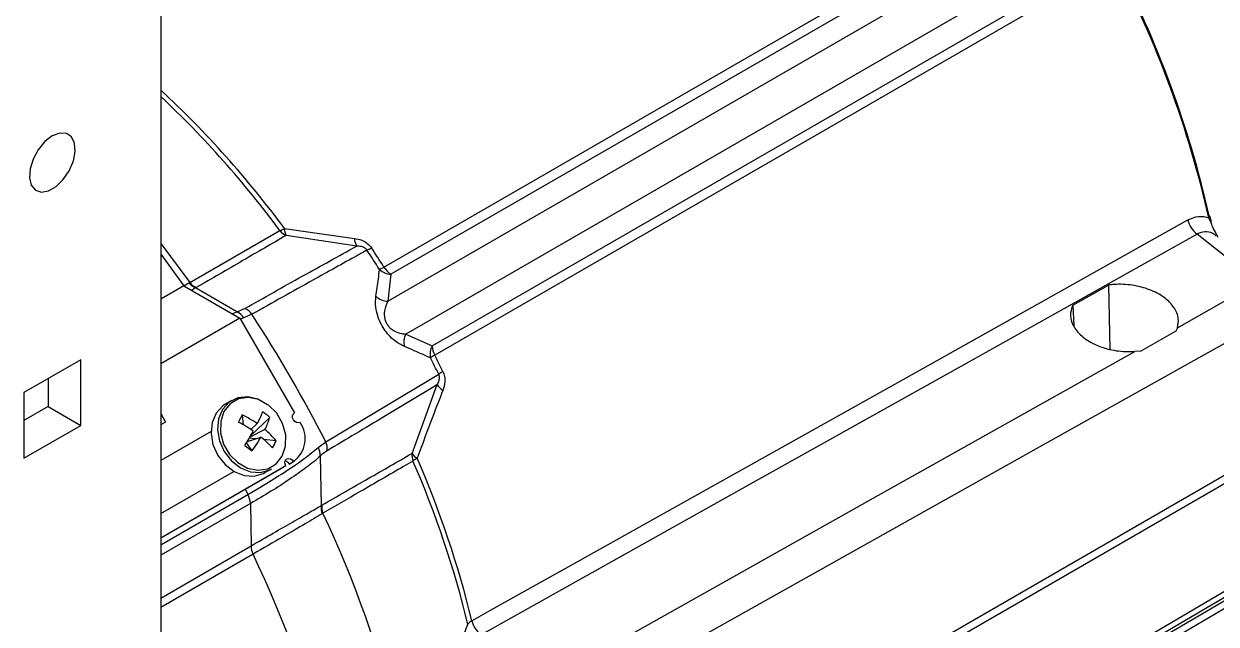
# Model space of a CAD drawing. Extents: x 7 to 113, y 1 to 87.
# Drawn here: x 20.136 to 24.993, y 8.626 to 11.072 of the extents above; entities that cross this region are included whole.
import ezdxf

# ---------------------------------------------------------------- set-up
doc = ezdxf.new("R2010")
doc.units = 0
doc.header["$MEASUREMENT"] = 0
doc.layers.add('OBJECT', color=7, linetype='CONTINUOUS')

msp = doc.modelspace()

# ---------------------------------------------------------------- linework, layer by layer
at = {"layer": 'OBJECT'}
for p, q in [((20.6934, 12.8278), (20.6934, 5.9602)), ((21.6026, 10.0807), (24.3737, 11.6804)), ((24.4012, 11.6509), (21.6312, 10.0519)), ((21.6177, 9.9413), (24.4849, 11.5965)), ((24.5619, 11.4645), (21.6919, 9.8077)), ((21.7989, 9.7595), (24.569, 11.3586)), ((24.5806, 11.3212), (21.8094, 9.7214)), ((24.9721, 10.2604), (24.9628, 10.2818)), ((24.9736, 10.2651), (24.9678, 10.2873)), ((20.8111, 10.0181), (21.1788, 10.2292)), ((21.1975, 10.2381), (21.4822, 10.1976)), ((21.4919, 10.1661), (21.2048, 10.2099)), ((25.0339, 10.1207), (24.9151, 10.2147)), ((20.6934, 10.1761), (20.8111, 10.0181)), ((20.6934, 10.1327), (20.7872, 10.0044)), ((20.787, 10.0046), (20.8082, 10.0165)), ((20.8082, 10.0165), (20.8111, 10.0181)), ((21.6312, 10.0519), (21.6177, 9.9413)), ((24.4096, 9.926), (24.5538, 10.0073)), ((24.5538, 10.0073), (24.5596, 9.7454)), ((20.7872, 10.0044), (20.6934, 9.9502)), ((20.7872, 10.0044), (21.0158, 9.8724)), ((21.0035, 9.8984), (20.8351, 9.9957)), ((24.4096, 9.926), (24.4128, 9.8415)), ((24.8348, 9.8338), (25.0339, 9.9456)), ((21.0158, 9.8724), (20.6934, 9.6863)), ((21.0158, 9.8724), (21.2383, 9.4871)), ((21.0311, 9.8735), (21.0183, 9.8681)), ((21.0649, 9.8883), (21.0311, 9.8735)), ((24.8291, 9.8199), (24.6854, 9.7387)), ((24.8348, 9.8338), (24.8291, 9.8199)), ((21.6919, 9.8077), (21.7989, 9.7595)), ((24.6854, 9.7387), (24.6621, 9.7369)), ((20.3675, 9.7033), (20.1355, 9.5694)), ((20.3675, 9.4355), (20.3675, 9.7033)), ((20.2345, 9.6266), (20.2345, 9.5122)), ((21.3651, 9.369), (21.8256, 9.6444)), ((20.1355, 9.5694), (20.1355, 9.3016)), ((21.7169, 9.3217), (21.8199, 9.6017)), ((20.9831, 9.5373), (20.9569, 9.5221)), ((20.2345, 9.5122), (20.1355, 9.4551)), ((20.2345, 9.5122), (20.3675, 9.4355)), ((20.6934, 9.4837), (20.7131, 9.4495)), ((21.0251, 9.4782), (21.029, 9.4386)), ((20.1355, 9.3016), (20.3675, 9.4355)), ((20.7131, 9.4495), (20.6934, 9.4382)), ((20.6934, 9.4421), (20.6951, 9.4392)), ((21.0597, 9.4193), (21.0867, 9.4428)), ((21.1374, 9.4683), (21.0613, 9.396)), ((20.898, 9.4102), (20.6934, 9.2921)), ((20.898, 9.4102), (20.6934, 9.2921)), ((21.0461, 9.3704), (21.1016, 9.3881)), ((21.0798, 9.3812), (21.0541, 9.3837)), ((21.1179, 9.419), (21.0567, 9.3882)), ((21.1634, 9.3729), (21.1138, 9.3778)), ((21.065, 9.3317), (21.0429, 9.3653)), ((21.3346, 9.3463), (21.3651, 9.369)), ((21.2165, 9.2783), (21.2345, 9.2887)), ((21.2169, 9.2785), (21.2165, 9.2783)), ((21.2169, 9.2785), (21.2349, 9.2889)), ((21.2349, 9.2889), (21.2345, 9.2887)), ((21.3426, 9.3108), (21.3466, 9.1087)), ((25.1136, 9.2823), (21.8016, 7.3704)), ((21.2027, 9.2703), (20.6934, 8.9763)), ((21.1847, 9.2599), (20.6934, 8.9763)), ((20.6934, 9.0762), (20.9915, 9.2482)), ((21.1179, 9.2433), (21.1441, 9.2584)), ((21.2027, 9.2703), (21.1847, 9.2599)), ((21.8016, 7.3377), (25.1136, 9.2497)), ((20.6934, 8.9498), (21.0483, 9.1547)), ((21.0379, 9.1751), (21.0483, 9.1547)), ((21.0584, 9.1174), (20.6934, 8.9067)), ((21.0584, 9.1174), (21.061, 8.9445)), ((21.3541, 9.0778), (21.3513, 9.0761)), ((25.6106, 9.0642), (24.608, 8.4751)), ((24.5728, 8.4241), (25.5918, 9.023)), ((20.6934, 8.7324), (21.061, 8.9445)), ((21.0692, 8.9112), (20.6934, 8.6942))]:
    msp.add_line(p, q, dxfattribs=at)
at = {"layer": 'OBJECT', "flags": 128}
for points in [[(20.2515, 10.615), (20.2211, 10.5916), (20.1939, 10.559), (20.1731, 10.5207), (20.1607, 10.4809), (20.1581, 10.444), (20.1657, 10.4138), (20.1826, 10.3937), (20.2069, 10.3859), (20.2361, 10.3912), (20.2669, 10.409), (20.2961, 10.4374), (20.3204, 10.4733), (20.3373, 10.5129), (20.3449, 10.5518), (20.3423, 10.5858), (20.3299, 10.6113), (20.309, 10.6254), (20.2819, 10.6267), (20.2515, 10.615)], [(21.961, 8.6398), (22.0372, 8.6824), (22.3893, 8.8795), (23.7972, 9.6677), (24.8775, 10.2726)], [(24.9628, 10.2818), (24.9646, 10.283), (24.966, 10.2842), (24.9669, 10.2855), (24.9673, 10.2866), (24.9673, 10.2872)], [(24.9151, 10.2147), (23.9989, 9.7021), (23.0827, 9.1894), (21.9984, 8.5829)], [(20.9841, 9.8907), (21.0035, 9.8984), (21.0035, 9.8984), (21.0035, 9.8984)], [(25.112, 9.8174), (24.9348, 9.7181), (24.226, 9.3208), (21.7508, 7.9336)], [(22.3639, 8.4473), (22.6809, 8.6251), (23.596, 9.1386), (24.6621, 9.7369)], [(20.9569, 9.5221), (20.946, 9.515), (20.9191, 9.4857), (20.9026, 9.4474), (20.8981, 9.4032), (20.906, 9.3573), (20.9256, 9.3136), (20.9551, 9.2761), (20.9919, 9.248), (21.0328, 9.2319), (21.0741, 9.2292), (21.1121, 9.2402), (21.1179, 9.2433)], [(21.1282, 9.5199), (21.0889, 9.5422), (21.0474, 9.5517), (21.0073, 9.5475), (20.9722, 9.5301), (20.9452, 9.5008), (20.9288, 9.4625), (20.9243, 9.4183), (20.9322, 9.3724), (20.9518, 9.3287), (20.9813, 9.2912), (21.0181, 9.2631), (21.059, 9.247), (21.1002, 9.2443), (21.1383, 9.2553), (21.1441, 9.2584)], [(21.1318, 9.5187), (21.0921, 9.541), (21.0501, 9.5495), (21.0101, 9.5436), (20.9759, 9.5237), (20.9508, 9.4919), (20.9374, 9.4512), (20.937, 9.4056), (20.9495, 9.3596), (20.9738, 9.3177), (21.0075, 9.2839), (21.0472, 9.2617), (21.0892, 9.2531), (21.1292, 9.2591), (21.1635, 9.2789), (21.1885, 9.3108), (21.2019, 9.3515), (21.2023, 9.3971), (21.1898, 9.4431), (21.1655, 9.485), (21.1318, 9.5187)], [(21.2608, 9.4481), (21.2538, 9.4461), (21.2462, 9.4474), (21.2391, 9.4517), (21.2336, 9.4584), (21.2305, 9.4666), (21.2303, 9.4749), (21.233, 9.4821), (21.2383, 9.4871)], [(21.2027, 9.2703), (21.1996, 9.2784), (21.1994, 9.2868), (21.2021, 9.294), (21.2074, 9.299), (21.2143, 9.301), (21.2219, 9.2997), (21.229, 9.2954), (21.2345, 9.2887)], [(21.8586, 6.8965), (21.9163, 6.9304), (22.6252, 7.3474), (25.112, 8.8107)], [(21.8688, 6.8796), (22.435, 7.2124), (25.0886, 8.7727)]]:
    msp.add_lwpolyline(points, dxfattribs=at)
at = {"layer": 'OBJECT'}
for centre, radius, start, end in [((20.7995, 9.3406), 4.2684, 12.7396, 27.6464), ((20.8219, 9.3537), 4.2468, 12.7396, 27.6464), ((17.8789, 7.7779), 4.1311, 36.5509, 47.054), ((17.841, 7.7541), 4.1554, 36.5587, 46.6513), ((24.9735, 10.2938), 0.0983, 192.4459, 233.5549), ((24.9636, 10.2864), 0.00384, 11.7325, 82.3861), ((21.1464, 10.3217), 0.098, 289.3348, 301.4474), ((21.2292, 10.2699), 0.0647, 218.8938, 247.8741), ((21.2525, 10.2373), 0.055, 179.2038, 209.8982), ((21.5387, 10.1977), 0.0564, 180.1157, 214.0849), ((21.4614, 10.3102), 0.1758, 294.1165, 300.8218), ((17.6834, 7.5866), 4.6455, 32.4714, 33.6267), ((17.6541, 7.5697), 4.6588, 32.4712, 33.6268), ((21.4724, 10.3011), 0.256, 295.9684, 300.5663), ((21.6328, 10.1226), 0.0707, 226.9279, 268.6934), ((21.6771, 10.1261), 0.0872, 211.3844, 238.2801), ((20.8598, 10.0556), 0.0647, 217.1195, 247.5379), ((20.8626, 10.0576), 0.0649, 217.4143, 247.8494), ((21.6201, 10.0123), 0.071, 225.2218, 268.0745), ((21.0106, 9.8521), 0.0652, 33.6693, 67.6196), ((20.9765, 9.8408), 0.0636, 30.9006, 64.927), ((16.198, 6.7275), 5.8032, 27.07699, 33.00133), ((21.7546, 9.7745), 0.0709, 152.1273, 194.2046), ((21.8609, 9.7257), 0.0706, 151.4252, 192.3595), ((21.9287, 9.5097), 0.2431, 119.3973, 124.2404), ((21.8867, 9.7632), 0.0878, 182.437, 208.3971), ((17.6864, 7.585), 4.6436, 26.478, 27.3914), ((17.653, 7.566), 4.6616, 26.4785, 27.3911), ((21.9313, 9.4973), 0.1811, 119.1959, 125.7032), ((21.8702, 9.628), 0.0568, 207.6513, 240.8915), ((21.4692, 9.2246), 0.5114, 150.2669, 153.9243), ((20.8364, 9.0786), 0.4419, 55.5001, 64.7202), ((20.6059, 9.6878), 0.5396, 332.9999, 338.5585), ((20.9748, 9.2853), 0.2448, 48.3902, 56.9918), ((20.7311, 8.9309), 0.5886, 54.8025, 61.7329), ((20.8315, 9.5603), 0.3194, 333.7364, 343.2488), ((21.1665, 9.3817), 0.1153, 306.3514, 35.1851), ((20.0561, 9.9763), 1.1606, 327.5741, 330.9065), ((20.5349, 9.7152), 0.6543, 324.1151, 330.0064), ((20.8296, 9.0549), 0.4301, 42.2249, 50.7705), ((20.9032, 9.1622), 0.3347, 38.9957, 50.0966), ((22.2689, 10.9418), 2.0105, 232.1679, 233.2141), ((20.9628, 9.4606), 0.219, 327.8205, 336.3697), ((21.2791, 9.315), 0.0637, 356.2508, 29.3818), ((21.3066, 9.34), 0.0653, 353.3933, 26.4255), ((21.1955, 9.267), 0.0239, 28.251, 78.2886), ((21.7813, 9.3139), 0.0649, 173.1343, 201.0969), ((21.7639, 9.3515), 0.0556, 212.3593, 242.0401), ((21.7848, 9.2161), 0.0982, 118.5515, 130.6386), ((17.8807, 7.6271), 4.185, 13.8093, 23.4219), ((17.9094, 7.6439), 4.1722, 13.8093, 23.4219), ((20.9711, 9.1137), 0.0874, 2.3954, 27.9366), ((21.4111, 9.1014), 0.0649, 173.4684, 202.8711), ((21.4141, 9.1027), 0.065, 173.1572, 202.5743), ((17.4028, 7.2046), 4.3728, 1.6299, 25.364), ((21.146, 8.9478), 0.0851, 182.1754, 205.4882), ((16.9032, 6.923), 4.6161, 2.8941, 25.512), ((21.9834, 8.5966), 0.0486, 117.4356, 142.8395), ((22.0568, 8.662), 0.0983, 193.0569, 233.543)]:
    msp.add_arc(centre, radius, start, end, dxfattribs=at)
for points, knots in [([(24.8775, 10.2726), (24.8921, 10.279), (24.9211, 10.2917), (24.949, 10.2851), (24.9628, 10.2818)], [0, 0, 0, 0, 0.505217, 1, 1, 1, 1]), ([(25.0016, 10.2009), (24.9948, 10.2129), (24.9835, 10.2329), (24.9754, 10.2525), (24.9721, 10.2604)], [0, 0, 0, 0, 0.599701, 1, 1, 1, 1]), ([(21.2048, 10.2099), (21.1456, 10.1756), (21.0236, 10.1049), (20.9011, 10.0339), (20.8381, 9.9975)], [0, 0, 0, 0, 0.48595, 1, 1, 1, 1]), ([(24.9924, 10.2067), (24.9907, 10.2085), (24.9803, 10.22), (24.9554, 10.2261), (24.9304, 10.2232), (24.9181, 10.2164), (24.9151, 10.2147)], [0, 0, 0, 0, 0.080807, 0.510234, 0.88007, 1, 1, 1, 1]), ([(21.0355, 9.9124), (21.1135, 9.956), (21.2655, 10.041), (21.4178, 10.1251), (21.4919, 10.1661)], [0, 0, 0, 0, 0.513344, 1, 1, 1, 1]), ([(21.4822, 10.1976), (21.4923, 10.1956), (21.5103, 10.1921), (21.5353, 10.1789), (21.5462, 10.1656), (21.5515, 10.1592)], [0, 0, 0, 0, 0.396713, 0.706828, 1, 1, 1, 1]), ([(21.5333, 10.1497), (21.532, 10.1514), (21.5295, 10.1548), (21.5233, 10.1595), (21.5124, 10.1644), (21.5015, 10.166), (21.4939, 10.166), (21.4919, 10.1661)], [0, 0, 0, 0, 0.116851, 0.233193, 0.437976, 0.854435, 1, 1, 1, 1]), ([(21.5333, 10.1497), (21.5202, 10.1424), (21.447, 10.1017), (21.2907, 10.015), (21.1477, 9.9348), (21.0649, 9.8883)], [0, 0, 0, 0, 0.083458, 0.469005, 1, 1, 1, 1]), ([(21.57, 9.9618), (21.5734, 9.9854), (21.5786, 10.0218), (21.583, 10.0581), (21.5845, 10.0709)], [0, 0, 0, 0, 0.648491, 1, 1, 1, 1]), ([(24.8348, 9.8338), (24.8372, 9.8461), (24.8426, 9.8735), (24.8244, 9.9172), (24.7836, 9.9586), (24.7236, 9.9905), (24.652, 10.009), (24.5932, 10.0118), (24.5616, 10.0082), (24.5538, 10.0073)], [0, 0, 0, 0, 0.132307, 0.294526, 0.457212, 0.620426, 0.783854, 0.947086, 1, 1, 1, 1]), ([(20.8351, 9.9957), (20.8351, 9.9957), (20.8303, 9.9923), (20.8245, 9.9893), (20.8187, 9.9862)], [0, 0, 0, 0, 0.000058, 1, 1, 1, 1]), ([(20.8381, 9.9975), (20.8372, 9.9969), (20.8362, 9.9962), (20.8351, 9.9957), (20.8351, 9.9957)], [0, 0, 0, 0, 0.999721, 1, 1, 1, 1]), ([(21.6859, 9.7571), (21.6726, 9.7637), (21.6523, 9.7739), (21.6233, 9.8011), (21.6028, 9.8272), (21.5871, 9.8552), (21.575, 9.8869), (21.567, 9.9252), (21.5689, 9.9481), (21.57, 9.9618)], [0, 0, 0, 0, 0.224316, 0.34584, 0.447966, 0.550598, 0.643263, 0.78662, 1, 1, 1, 1]), ([(21.0035, 9.8984), (21.0035, 9.8984), (21.015, 9.9024), (21.0252, 9.9074), (21.0355, 9.9124)], [0, 0, 0, 0, 0.00003, 1, 1, 1, 1]), ([(21.6177, 9.9413), (21.6124, 9.9293), (21.6052, 9.913), (21.6033, 9.8863), (21.6054, 9.8695), (21.6112, 9.8539), (21.6188, 9.8417), (21.63, 9.8297), (21.6491, 9.8168), (21.6708, 9.8099), (21.686, 9.8083), (21.6919, 9.8077)], [0, 0, 0, 0, 0.252396, 0.341468, 0.431195, 0.49019, 0.549439, 0.60513, 0.701097, 0.88522, 1, 1, 1, 1]), ([(24.4096, 9.926), (24.4055, 9.9155), (24.3957, 9.8903), (24.4041, 9.8475), (24.4361, 9.8036), (24.4893, 9.7673), (24.5571, 9.7432), (24.6176, 9.7351), (24.6521, 9.7365), (24.6621, 9.7369)], [0, 0, 0, 0, 0.117568, 0.279861, 0.442586, 0.605907, 0.769589, 0.933238, 1, 1, 1, 1]), ([(21.792, 9.7106), (21.77, 9.7205), (21.7348, 9.7365), (21.6992, 9.7515), (21.6859, 9.7571)], [0, 0, 0, 0, 0.624897, 1, 1, 1, 1]), ([(21.8199, 9.6017), (21.8226, 9.6068), (21.8265, 9.6145), (21.829, 9.6265), (21.8289, 9.6348), (21.8274, 9.6408), (21.826, 9.6435), (21.8256, 9.6444)], [0, 0, 0, 0, 0.437725, 0.652227, 0.821698, 0.945103, 1, 1, 1, 1]), ([(21.843, 9.6554), (21.8456, 9.6487), (21.8509, 9.6352), (21.8519, 9.6078), (21.8462, 9.5899), (21.8426, 9.5784)], [0, 0, 0, 0, 0.263178, 0.525234, 1, 1, 1, 1]), ([(21.8199, 9.6017), (21.7473, 9.5578), (21.5981, 9.4676), (21.4484, 9.3783), (21.3715, 9.3324)], [0, 0, 0, 0, 0.486991, 1, 1, 1, 1]), ([(21.8426, 9.5784), (21.8289, 9.5432), (21.7934, 9.4525), (21.759, 9.3594), (21.7379, 9.3023)], [0, 0, 0, 0, 0.387427, 1, 1, 1, 1]), ([(21.0483, 9.1547), (21.0911, 9.1801), (21.1781, 9.2315), (21.2722, 9.2946), (21.3165, 9.3313), (21.3346, 9.3463)], [0, 0, 0, 0, 0.365475, 0.741466, 1, 1, 1, 1]), ([(21.3715, 9.3324), (21.3618, 9.3257), (21.3521, 9.319), (21.3426, 9.3108), (21.3426, 9.3108)], [0, 0, 0, 0, 0.999971, 1, 1, 1, 1]), ([(21.3426, 9.3108), (21.3426, 9.3108), (21.3264, 9.2945), (21.2882, 9.2651), (21.1991, 9.2013), (21.1169, 9.1511), (21.0584, 9.1174), (21.0584, 9.1174)], [0, 0, 0, 0, 0.000004, 0.259099, 0.518181, 0.999995, 1, 1, 1, 1]), ([(21.3495, 9.1105), (21.4126, 9.1467), (21.5353, 9.2173), (21.6575, 9.2875), (21.7169, 9.3217)], [0, 0, 0, 0, 0.513611, 1, 1, 1, 1]), ([(21.7208, 9.2906), (21.7081, 9.2832), (21.6367, 9.2417), (21.5146, 9.1708), (21.4048, 9.1072), (21.3541, 9.0778)], [0, 0, 0, 0, 0.104199, 0.585852, 1, 1, 1, 1]), ([(21.061, 8.9445), (21.061, 8.9445), (21.0924, 8.9627), (21.1524, 8.9973), (21.2307, 9.0424), (21.296, 9.0799), (21.3318, 9.1002), (21.3466, 9.1087), (21.3466, 9.1087)], [0, 0, 0, 0, 0.0000045, 0.2546803, 0.5093556, 0.7546737, 0.9999954, 1, 1, 1, 1]), ([(21.3466, 9.1087), (21.3466, 9.1087), (21.3476, 9.1093), (21.3486, 9.1099), (21.3495, 9.1105)], [0, 0, 0, 0, 0.000295, 1, 1, 1, 1]), ([(21.3513, 9.0761), (21.3293, 9.063), (21.2848, 9.0365), (21.19, 8.981), (21.1104, 8.935), (21.0692, 8.9112)], [0, 0, 0, 0, 0.319145, 0.647516, 1, 1, 1, 1]), ([(21.7731, 8.1916), (21.7829, 8.2159), (21.8315, 8.3374), (21.8888, 8.4822), (21.9356, 8.6027), (21.9447, 8.626)], [0, 0, 0, 0, 0.167872, 0.839364, 1, 1, 1, 1])]:
    msp.add_open_spline(points, degree=3, knots=knots, dxfattribs=at)

doc.saveas('drawing.dxf')
